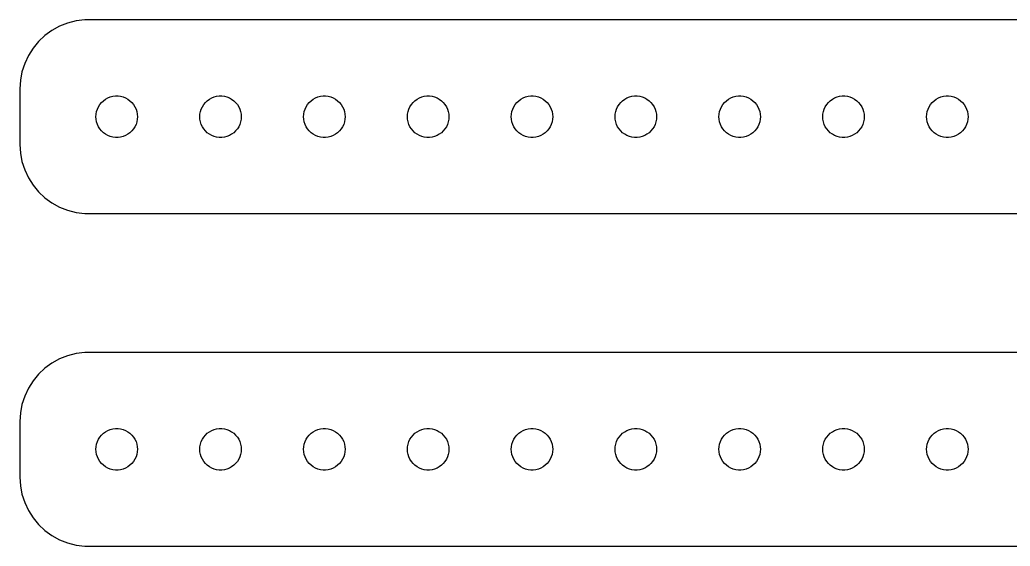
# Model space of a CAD drawing. Header units: metres. Extents: x -150 to 150, y 41 to 79.
# Drawn here: x -149.5 to -78, y 41 to 79 of the extents above; entities that cross this region are included whole.
import ezdxf

# ---------------------------------------------------------------- set-up
doc = ezdxf.new("R2010")
doc.units = ezdxf.units.M

msp = doc.modelspace()

# ---------------------------------------------------------------- linework, layer by layer
for p, q in [((-146.045, 78.7553), (-146.629, 78.5241)), ((-145.437, 78.9114), (-146.045, 78.7553)), ((-144.814, 78.9901), (-145.437, 78.9114)), ((144.814, 78.9901), (-144.814, 78.9901)), ((-147.179, 78.2216), (-147.687, 77.8526)), ((-146.629, 78.5241), (-147.179, 78.2216)), ((-148.145, 77.4227), (-148.545, 76.9389)), ((-147.687, 77.8526), (-148.145, 77.4227)), ((-148.545, 76.9389), (-148.882, 76.4088)), ((-149.149, 75.8406), (-149.343, 75.2434)), ((-148.882, 76.4088), (-149.149, 75.8406)), ((-149.343, 75.2434), (-149.461, 74.6267)), ((-149.461, 74.6267), (-149.5, 74)), ((-149.5, 74), (-149.5, 70)), ((-143.714, 72.8817), (-143.593, 73.0268)), ((-143.593, 73.0268), (-143.456, 73.1558)), ((-143.456, 73.1558), (-143.304, 73.2665)), ((-143.304, 73.2665), (-143.139, 73.3572)), ((-143.139, 73.3572), (-142.964, 73.4266)), ((-142.964, 73.4266), (-142.781, 73.4734)), ((-142.781, 73.4734), (-142.594, 73.497)), ((-142.594, 73.497), (-142.406, 73.497)), ((-142.406, 73.497), (-142.219, 73.4734)), ((-142.219, 73.4734), (-142.036, 73.4266)), ((-142.036, 73.4266), (-141.861, 73.3572)), ((-141.861, 73.3572), (-141.696, 73.2665)), ((-141.696, 73.2665), (-141.544, 73.1558)), ((-141.544, 73.1558), (-141.407, 73.0268)), ((-141.407, 73.0268), (-141.286, 72.8817)), ((-136.214, 72.8817), (-136.093, 73.0268)), ((-136.093, 73.0268), (-135.956, 73.1558)), ((-135.956, 73.1558), (-135.804, 73.2665)), ((-135.804, 73.2665), (-135.639, 73.3572)), ((-135.639, 73.3572), (-135.464, 73.4266)), ((-135.464, 73.4266), (-135.281, 73.4734)), ((-135.281, 73.4734), (-135.094, 73.497)), ((-135.094, 73.497), (-134.906, 73.497)), ((-134.906, 73.497), (-134.719, 73.4734)), ((-134.719, 73.4734), (-134.536, 73.4266)), ((-134.536, 73.4266), (-134.361, 73.3572)), ((-134.361, 73.3572), (-134.196, 73.2665)), ((-134.196, 73.2665), (-134.044, 73.1558)), ((-134.044, 73.1558), (-133.907, 73.0268)), ((-133.907, 73.0268), (-133.786, 72.8817)), ((-128.714, 72.8817), (-128.593, 73.0268)), ((-128.593, 73.0268), (-128.456, 73.1558)), ((-128.456, 73.1558), (-128.304, 73.2665)), ((-128.304, 73.2665), (-128.139, 73.3572)), ((-128.139, 73.3572), (-127.964, 73.4266)), ((-127.964, 73.4266), (-127.781, 73.4734)), ((-127.781, 73.4734), (-127.594, 73.497)), ((-127.594, 73.497), (-127.406, 73.497)), ((-127.406, 73.497), (-127.219, 73.4734)), ((-127.219, 73.4734), (-127.036, 73.4266)), ((-127.036, 73.4266), (-126.861, 73.3572)), ((-126.861, 73.3572), (-126.696, 73.2665)), ((-126.696, 73.2665), (-126.544, 73.1558)), ((-126.544, 73.1558), (-126.407, 73.0268)), ((-126.407, 73.0268), (-126.286, 72.8817)), ((-121.214, 72.8817), (-121.093, 73.0268)), ((-121.093, 73.0268), (-120.956, 73.1558)), ((-120.956, 73.1558), (-120.804, 73.2665)), ((-120.804, 73.2665), (-120.639, 73.3572)), ((-120.639, 73.3572), (-120.464, 73.4266)), ((-120.464, 73.4266), (-120.281, 73.4734)), ((-120.281, 73.4734), (-120.094, 73.497)), ((-120.094, 73.497), (-119.906, 73.497)), ((-119.906, 73.497), (-119.719, 73.4734)), ((-119.719, 73.4734), (-119.536, 73.4266)), ((-119.536, 73.4266), (-119.361, 73.3572)), ((-119.361, 73.3572), (-119.196, 73.2665)), ((-119.196, 73.2665), (-119.044, 73.1558)), ((-119.044, 73.1558), (-118.907, 73.0268)), ((-118.907, 73.0268), (-118.786, 72.8817)), ((-113.714, 72.8817), (-113.593, 73.0268)), ((-113.593, 73.0268), (-113.456, 73.1558)), ((-113.456, 73.1558), (-113.304, 73.2665)), ((-113.304, 73.2665), (-113.139, 73.3572)), ((-113.139, 73.3572), (-112.964, 73.4266)), ((-112.964, 73.4266), (-112.781, 73.4734)), ((-112.781, 73.4734), (-112.594, 73.497)), ((-112.594, 73.497), (-112.406, 73.497)), ((-112.406, 73.497), (-112.219, 73.4734)), ((-112.219, 73.4734), (-112.036, 73.4266)), ((-112.036, 73.4266), (-111.861, 73.3572)), ((-111.861, 73.3572), (-111.696, 73.2665)), ((-111.696, 73.2665), (-111.544, 73.1558)), ((-111.544, 73.1558), (-111.407, 73.0268)), ((-111.407, 73.0268), (-111.286, 72.8817)), ((-106.214, 72.8817), (-106.093, 73.0268)), ((-106.093, 73.0268), (-105.956, 73.1558)), ((-105.956, 73.1558), (-105.804, 73.2665)), ((-105.804, 73.2665), (-105.639, 73.3572)), ((-105.639, 73.3572), (-105.464, 73.4266)), ((-105.464, 73.4266), (-105.281, 73.4734)), ((-105.281, 73.4734), (-105.094, 73.497)), ((-105.094, 73.497), (-104.906, 73.497)), ((-104.906, 73.497), (-104.719, 73.4734)), ((-104.719, 73.4734), (-104.536, 73.4266)), ((-104.536, 73.4266), (-104.361, 73.3572)), ((-104.361, 73.3572), (-104.196, 73.2665)), ((-104.196, 73.2665), (-104.044, 73.1558)), ((-104.044, 73.1558), (-103.907, 73.0268)), ((-103.907, 73.0268), (-103.786, 72.8817)), ((-98.7135, 72.8817), (-98.5934, 73.0268)), ((-98.5934, 73.0268), (-98.4561, 73.1558)), ((-98.4561, 73.1558), (-98.3037, 73.2665)), ((-98.3037, 73.2665), (-98.1387, 73.3572)), ((-98.1387, 73.3572), (-97.9635, 73.4266)), ((-97.9635, 73.4266), (-97.7811, 73.4734)), ((-97.7811, 73.4734), (-97.5942, 73.497)), ((-97.5942, 73.497), (-97.4058, 73.497)), ((-97.4058, 73.497), (-97.2189, 73.4734)), ((-97.2189, 73.4734), (-97.0365, 73.4266)), ((-97.0365, 73.4266), (-96.8613, 73.3572)), ((-96.8613, 73.3572), (-96.6963, 73.2665)), ((-96.6963, 73.2665), (-96.5439, 73.1558)), ((-96.5439, 73.1558), (-96.4065, 73.0268)), ((-96.4065, 73.0268), (-96.2865, 72.8817)), ((-91.2135, 72.8817), (-91.0934, 73.0268)), ((-91.0934, 73.0268), (-90.9561, 73.1558)), ((-90.9561, 73.1558), (-90.8037, 73.2665)), ((-90.8037, 73.2665), (-90.6387, 73.3572)), ((-90.6387, 73.3572), (-90.4635, 73.4266)), ((-90.4635, 73.4266), (-90.2811, 73.4734)), ((-90.2811, 73.4734), (-90.0942, 73.497)), ((-90.0942, 73.497), (-89.9058, 73.497)), ((-89.9058, 73.497), (-89.7189, 73.4734)), ((-89.7189, 73.4734), (-89.5365, 73.4266)), ((-89.5365, 73.4266), (-89.3613, 73.3572)), ((-89.3613, 73.3572), (-89.1963, 73.2665)), ((-89.1963, 73.2665), (-89.0439, 73.1558)), ((-89.0439, 73.1558), (-88.9065, 73.0268)), ((-88.9065, 73.0268), (-88.7865, 72.8817)), ((-83.7135, 72.8817), (-83.5934, 73.0268)), ((-83.5934, 73.0268), (-83.4561, 73.1558)), ((-83.4561, 73.1558), (-83.3037, 73.2665)), ((-83.3037, 73.2665), (-83.1387, 73.3572)), ((-83.1387, 73.3572), (-82.9635, 73.4266)), ((-82.9635, 73.4266), (-82.7811, 73.4734)), ((-82.7811, 73.4734), (-82.5942, 73.497)), ((-82.5942, 73.497), (-82.4058, 73.497)), ((-82.4058, 73.497), (-82.2189, 73.4734)), ((-82.2189, 73.4734), (-82.0365, 73.4266)), ((-82.0365, 73.4266), (-81.8613, 73.3572)), ((-81.8613, 73.3572), (-81.6963, 73.2665)), ((-81.6963, 73.2665), (-81.5439, 73.1558)), ((-81.5439, 73.1558), (-81.4065, 73.0268)), ((-81.4065, 73.0268), (-81.2865, 72.8817)), ((-143.988, 72.188), (-143.953, 72.373)), ((-143.953, 72.373), (-143.895, 72.5522)), ((-143.895, 72.5522), (-143.814, 72.7226)), ((-143.814, 72.7226), (-143.714, 72.8817)), ((-141.286, 72.8817), (-141.186, 72.7226)), ((-141.186, 72.7226), (-141.105, 72.5522)), ((-141.105, 72.5522), (-141.047, 72.373)), ((-141.047, 72.373), (-141.012, 72.188)), ((-136.488, 72.188), (-136.453, 72.373)), ((-136.453, 72.373), (-136.395, 72.5522)), ((-136.395, 72.5522), (-136.314, 72.7226)), ((-136.314, 72.7226), (-136.214, 72.8817)), ((-133.786, 72.8817), (-133.686, 72.7226)), ((-133.686, 72.7226), (-133.605, 72.5522)), ((-133.605, 72.5522), (-133.547, 72.373)), ((-133.547, 72.373), (-133.512, 72.188)), ((-128.988, 72.188), (-128.953, 72.373)), ((-128.953, 72.373), (-128.895, 72.5522)), ((-128.895, 72.5522), (-128.814, 72.7226)), ((-128.814, 72.7226), (-128.714, 72.8817)), ((-126.286, 72.8817), (-126.186, 72.7226)), ((-126.186, 72.7226), (-126.105, 72.5522)), ((-126.105, 72.5522), (-126.047, 72.373)), ((-126.047, 72.373), (-126.012, 72.188)), ((-121.488, 72.188), (-121.453, 72.373)), ((-121.453, 72.373), (-121.395, 72.5522)), ((-121.395, 72.5522), (-121.314, 72.7226)), ((-121.314, 72.7226), (-121.214, 72.8817)), ((-118.786, 72.8817), (-118.686, 72.7226)), ((-118.686, 72.7226), (-118.605, 72.5522)), ((-118.605, 72.5522), (-118.547, 72.373)), ((-118.547, 72.373), (-118.512, 72.188)), ((-113.988, 72.188), (-113.953, 72.373)), ((-113.953, 72.373), (-113.895, 72.5522)), ((-113.895, 72.5522), (-113.814, 72.7226)), ((-113.814, 72.7226), (-113.714, 72.8817)), ((-111.286, 72.8817), (-111.186, 72.7226)), ((-111.186, 72.7226), (-111.105, 72.5522)), ((-111.105, 72.5522), (-111.047, 72.373)), ((-111.047, 72.373), (-111.012, 72.188)), ((-106.488, 72.188), (-106.453, 72.373)), ((-106.453, 72.373), (-106.395, 72.5522)), ((-106.395, 72.5522), (-106.314, 72.7226)), ((-106.314, 72.7226), (-106.214, 72.8817)), ((-103.786, 72.8817), (-103.686, 72.7226)), ((-103.686, 72.7226), (-103.605, 72.5522)), ((-103.605, 72.5522), (-103.547, 72.373)), ((-103.547, 72.373), (-103.512, 72.188)), ((-98.9882, 72.188), (-98.9529, 72.373)), ((-98.9529, 72.373), (-98.8947, 72.5522)), ((-98.8947, 72.5522), (-98.8145, 72.7226)), ((-98.8145, 72.7226), (-98.7135, 72.8817)), ((-96.2865, 72.8817), (-96.1855, 72.7226)), ((-96.1855, 72.7226), (-96.1053, 72.5522)), ((-96.1053, 72.5522), (-96.0471, 72.373)), ((-96.0471, 72.373), (-96.0118, 72.188)), ((-91.4882, 72.188), (-91.4529, 72.373)), ((-91.4529, 72.373), (-91.3947, 72.5522)), ((-91.3947, 72.5522), (-91.3145, 72.7226)), ((-91.3145, 72.7226), (-91.2135, 72.8817)), ((-88.7865, 72.8817), (-88.6855, 72.7226)), ((-88.6855, 72.7226), (-88.6053, 72.5522)), ((-88.6053, 72.5522), (-88.5471, 72.373)), ((-88.5471, 72.373), (-88.5118, 72.188)), ((-83.9882, 72.188), (-83.9529, 72.373)), ((-83.9529, 72.373), (-83.8947, 72.5522)), ((-83.8947, 72.5522), (-83.8145, 72.7226)), ((-83.8145, 72.7226), (-83.7135, 72.8817)), ((-81.2865, 72.8817), (-81.1855, 72.7226)), ((-81.1855, 72.7226), (-81.1053, 72.5522)), ((-81.1053, 72.5522), (-81.0471, 72.373)), ((-81.0471, 72.373), (-81.0118, 72.188)), ((-144, 72), (-143.988, 72.188)), ((-143.988, 71.812), (-144, 72)), ((-143.953, 71.627), (-143.988, 71.812)), ((-143.895, 71.4478), (-143.953, 71.627)), ((-141.047, 71.627), (-141.105, 71.4478)), ((-141.012, 71.812), (-141.047, 71.627)), ((-141.012, 72.188), (-141, 72)), ((-141, 72), (-141.012, 71.812)), ((-136.5, 72), (-136.488, 72.188)), ((-136.488, 71.812), (-136.5, 72)), ((-136.453, 71.627), (-136.488, 71.812)), ((-136.395, 71.4478), (-136.453, 71.627)), ((-133.547, 71.627), (-133.605, 71.4478)), ((-133.512, 71.812), (-133.547, 71.627)), ((-133.512, 72.188), (-133.5, 72)), ((-133.5, 72), (-133.512, 71.812)), ((-129, 72), (-128.988, 72.188)), ((-128.988, 71.812), (-129, 72)), ((-128.953, 71.627), (-128.988, 71.812)), ((-128.895, 71.4478), (-128.953, 71.627)), ((-126.047, 71.627), (-126.105, 71.4478)), ((-126.012, 71.812), (-126.047, 71.627)), ((-126.012, 72.188), (-126, 72)), ((-126, 72), (-126.012, 71.812)), ((-121.5, 72), (-121.488, 72.188)), ((-121.488, 71.812), (-121.5, 72)), ((-121.453, 71.627), (-121.488, 71.812)), ((-121.395, 71.4478), (-121.453, 71.627)), ((-118.547, 71.627), (-118.605, 71.4478)), ((-118.512, 71.812), (-118.547, 71.627)), ((-118.512, 72.188), (-118.5, 72)), ((-118.5, 72), (-118.512, 71.812)), ((-114, 72), (-113.988, 72.188)), ((-113.988, 71.812), (-114, 72)), ((-113.953, 71.627), (-113.988, 71.812)), ((-113.895, 71.4478), (-113.953, 71.627)), ((-111.047, 71.627), (-111.105, 71.4478)), ((-111.012, 71.812), (-111.047, 71.627)), ((-111.012, 72.188), (-111, 72)), ((-111, 72), (-111.012, 71.812)), ((-106.5, 72), (-106.488, 72.188)), ((-106.488, 71.812), (-106.5, 72)), ((-106.453, 71.627), (-106.488, 71.812)), ((-106.395, 71.4478), (-106.453, 71.627)), ((-103.547, 71.627), (-103.605, 71.4478)), ((-103.512, 71.812), (-103.547, 71.627)), ((-103.512, 72.188), (-103.5, 72)), ((-103.5, 72), (-103.512, 71.812)), ((-99, 72), (-98.9882, 72.188)), ((-98.9882, 71.812), (-99, 72)), ((-98.9529, 71.627), (-98.9882, 71.812)), ((-98.8947, 71.4478), (-98.9529, 71.627)), ((-96.0471, 71.627), (-96.1053, 71.4478)), ((-96.0118, 71.812), (-96.0471, 71.627)), ((-96.0118, 72.188), (-96, 72)), ((-96, 72), (-96.0118, 71.812)), ((-91.5, 72), (-91.4882, 72.188)), ((-91.4882, 71.812), (-91.5, 72)), ((-91.4529, 71.627), (-91.4882, 71.812)), ((-91.3947, 71.4478), (-91.4529, 71.627)), ((-88.5471, 71.627), (-88.6053, 71.4478)), ((-88.5118, 71.812), (-88.5471, 71.627)), ((-88.5118, 72.188), (-88.5, 72)), ((-88.5, 72), (-88.5118, 71.812)), ((-84, 72), (-83.9882, 72.188)), ((-83.9882, 71.812), (-84, 72)), ((-83.9529, 71.627), (-83.9882, 71.812)), ((-83.8947, 71.4478), (-83.9529, 71.627)), ((-81.0471, 71.627), (-81.1053, 71.4478)), ((-81.0118, 71.812), (-81.0471, 71.627)), ((-81.0118, 72.188), (-81, 72)), ((-81, 72), (-81.0118, 71.812)), ((-143.814, 71.2774), (-143.895, 71.4478)), ((-143.714, 71.1183), (-143.814, 71.2774)), ((-143.593, 70.9732), (-143.714, 71.1183)), ((-143.456, 70.8442), (-143.593, 70.9732)), ((-143.304, 70.7335), (-143.456, 70.8442)), ((-141.544, 70.8442), (-141.696, 70.7335)), ((-141.407, 70.9732), (-141.544, 70.8442)), ((-141.286, 71.1183), (-141.407, 70.9732)), ((-141.186, 71.2774), (-141.286, 71.1183)), ((-141.105, 71.4478), (-141.186, 71.2774)), ((-136.314, 71.2774), (-136.395, 71.4478)), ((-136.214, 71.1183), (-136.314, 71.2774)), ((-136.093, 70.9732), (-136.214, 71.1183)), ((-135.956, 70.8442), (-136.093, 70.9732)), ((-135.804, 70.7335), (-135.956, 70.8442)), ((-134.044, 70.8442), (-134.196, 70.7335)), ((-133.907, 70.9732), (-134.044, 70.8442)), ((-133.786, 71.1183), (-133.907, 70.9732)), ((-133.686, 71.2774), (-133.786, 71.1183)), ((-133.605, 71.4478), (-133.686, 71.2774)), ((-128.814, 71.2774), (-128.895, 71.4478)), ((-128.714, 71.1183), (-128.814, 71.2774)), ((-128.593, 70.9732), (-128.714, 71.1183)), ((-128.456, 70.8442), (-128.593, 70.9732)), ((-128.304, 70.7335), (-128.456, 70.8442)), ((-126.544, 70.8442), (-126.696, 70.7335)), ((-126.407, 70.9732), (-126.544, 70.8442)), ((-126.286, 71.1183), (-126.407, 70.9732)), ((-126.186, 71.2774), (-126.286, 71.1183)), ((-126.105, 71.4478), (-126.186, 71.2774)), ((-121.314, 71.2774), (-121.395, 71.4478)), ((-121.214, 71.1183), (-121.314, 71.2774)), ((-121.093, 70.9732), (-121.214, 71.1183)), ((-120.956, 70.8442), (-121.093, 70.9732)), ((-120.804, 70.7335), (-120.956, 70.8442)), ((-119.044, 70.8442), (-119.196, 70.7335)), ((-118.907, 70.9732), (-119.044, 70.8442)), ((-118.786, 71.1183), (-118.907, 70.9732)), ((-118.686, 71.2774), (-118.786, 71.1183)), ((-118.605, 71.4478), (-118.686, 71.2774)), ((-113.814, 71.2774), (-113.895, 71.4478)), ((-113.714, 71.1183), (-113.814, 71.2774)), ((-113.593, 70.9732), (-113.714, 71.1183)), ((-113.456, 70.8442), (-113.593, 70.9732)), ((-113.304, 70.7335), (-113.456, 70.8442)), ((-111.544, 70.8442), (-111.696, 70.7335)), ((-111.407, 70.9732), (-111.544, 70.8442)), ((-111.286, 71.1183), (-111.407, 70.9732)), ((-111.186, 71.2774), (-111.286, 71.1183)), ((-111.105, 71.4478), (-111.186, 71.2774)), ((-106.314, 71.2774), (-106.395, 71.4478)), ((-106.214, 71.1183), (-106.314, 71.2774)), ((-106.093, 70.9732), (-106.214, 71.1183)), ((-105.956, 70.8442), (-106.093, 70.9732)), ((-105.804, 70.7335), (-105.956, 70.8442)), ((-104.044, 70.8442), (-104.196, 70.7335)), ((-103.907, 70.9732), (-104.044, 70.8442)), ((-103.786, 71.1183), (-103.907, 70.9732)), ((-103.686, 71.2774), (-103.786, 71.1183)), ((-103.605, 71.4478), (-103.686, 71.2774)), ((-98.8145, 71.2774), (-98.8947, 71.4478)), ((-98.7135, 71.1183), (-98.8145, 71.2774)), ((-98.5934, 70.9732), (-98.7135, 71.1183)), ((-98.4561, 70.8442), (-98.5934, 70.9732)), ((-98.3037, 70.7335), (-98.4561, 70.8442)), ((-96.5439, 70.8442), (-96.6963, 70.7335)), ((-96.4065, 70.9732), (-96.5439, 70.8442)), ((-96.2865, 71.1183), (-96.4065, 70.9732)), ((-96.1855, 71.2774), (-96.2865, 71.1183)), ((-96.1053, 71.4478), (-96.1855, 71.2774)), ((-91.3145, 71.2774), (-91.3947, 71.4478)), ((-91.2135, 71.1183), (-91.3145, 71.2774)), ((-91.0934, 70.9732), (-91.2135, 71.1183)), ((-90.9561, 70.8442), (-91.0934, 70.9732)), ((-90.8037, 70.7335), (-90.9561, 70.8442)), ((-89.0439, 70.8442), (-89.1963, 70.7335)), ((-88.9065, 70.9732), (-89.0439, 70.8442)), ((-88.7865, 71.1183), (-88.9065, 70.9732)), ((-88.6855, 71.2774), (-88.7865, 71.1183)), ((-88.6053, 71.4478), (-88.6855, 71.2774)), ((-83.8145, 71.2774), (-83.8947, 71.4478)), ((-83.7135, 71.1183), (-83.8145, 71.2774)), ((-83.5934, 70.9732), (-83.7135, 71.1183)), ((-83.4561, 70.8442), (-83.5934, 70.9732)), ((-83.3037, 70.7335), (-83.4561, 70.8442)), ((-81.5439, 70.8442), (-81.6963, 70.7335)), ((-81.4065, 70.9732), (-81.5439, 70.8442)), ((-81.2865, 71.1183), (-81.4065, 70.9732)), ((-81.1855, 71.2774), (-81.2865, 71.1183)), ((-81.1053, 71.4478), (-81.1855, 71.2774)), ((-143.139, 70.6428), (-143.304, 70.7335)), ((-142.964, 70.5734), (-143.139, 70.6428)), ((-142.781, 70.5266), (-142.964, 70.5734)), ((-142.594, 70.503), (-142.781, 70.5266)), ((-142.406, 70.503), (-142.594, 70.503)), ((-142.219, 70.5266), (-142.406, 70.503)), ((-142.036, 70.5734), (-142.219, 70.5266)), ((-141.861, 70.6428), (-142.036, 70.5734)), ((-141.696, 70.7335), (-141.861, 70.6428)), ((-135.639, 70.6428), (-135.804, 70.7335)), ((-135.464, 70.5734), (-135.639, 70.6428)), ((-135.281, 70.5266), (-135.464, 70.5734)), ((-135.094, 70.503), (-135.281, 70.5266)), ((-134.906, 70.503), (-135.094, 70.503)), ((-134.719, 70.5266), (-134.906, 70.503)), ((-134.536, 70.5734), (-134.719, 70.5266)), ((-134.361, 70.6428), (-134.536, 70.5734)), ((-134.196, 70.7335), (-134.361, 70.6428)), ((-128.139, 70.6428), (-128.304, 70.7335)), ((-127.964, 70.5734), (-128.139, 70.6428)), ((-127.781, 70.5266), (-127.964, 70.5734)), ((-127.594, 70.503), (-127.781, 70.5266)), ((-127.406, 70.503), (-127.594, 70.503)), ((-127.219, 70.5266), (-127.406, 70.503)), ((-127.036, 70.5734), (-127.219, 70.5266)), ((-126.861, 70.6428), (-127.036, 70.5734)), ((-126.696, 70.7335), (-126.861, 70.6428)), ((-120.639, 70.6428), (-120.804, 70.7335)), ((-120.464, 70.5734), (-120.639, 70.6428)), ((-120.281, 70.5266), (-120.464, 70.5734)), ((-120.094, 70.503), (-120.281, 70.5266)), ((-119.906, 70.503), (-120.094, 70.503)), ((-119.719, 70.5266), (-119.906, 70.503)), ((-119.536, 70.5734), (-119.719, 70.5266)), ((-119.361, 70.6428), (-119.536, 70.5734)), ((-119.196, 70.7335), (-119.361, 70.6428)), ((-113.139, 70.6428), (-113.304, 70.7335)), ((-112.964, 70.5734), (-113.139, 70.6428)), ((-112.781, 70.5266), (-112.964, 70.5734)), ((-112.594, 70.503), (-112.781, 70.5266)), ((-112.406, 70.503), (-112.594, 70.503)), ((-112.219, 70.5266), (-112.406, 70.503)), ((-112.036, 70.5734), (-112.219, 70.5266)), ((-111.861, 70.6428), (-112.036, 70.5734)), ((-111.696, 70.7335), (-111.861, 70.6428)), ((-105.639, 70.6428), (-105.804, 70.7335)), ((-105.464, 70.5734), (-105.639, 70.6428)), ((-105.281, 70.5266), (-105.464, 70.5734)), ((-105.094, 70.503), (-105.281, 70.5266)), ((-104.906, 70.503), (-105.094, 70.503)), ((-104.719, 70.5266), (-104.906, 70.503)), ((-104.536, 70.5734), (-104.719, 70.5266)), ((-104.361, 70.6428), (-104.536, 70.5734)), ((-104.196, 70.7335), (-104.361, 70.6428)), ((-98.1387, 70.6428), (-98.3037, 70.7335)), ((-97.9635, 70.5734), (-98.1387, 70.6428)), ((-97.7811, 70.5266), (-97.9635, 70.5734)), ((-97.5942, 70.503), (-97.7811, 70.5266)), ((-97.4058, 70.503), (-97.5942, 70.503)), ((-97.2189, 70.5266), (-97.4058, 70.503)), ((-97.0365, 70.5734), (-97.2189, 70.5266)), ((-96.8613, 70.6428), (-97.0365, 70.5734)), ((-96.6963, 70.7335), (-96.8613, 70.6428)), ((-90.6387, 70.6428), (-90.8037, 70.7335)), ((-90.4635, 70.5734), (-90.6387, 70.6428)), ((-90.2811, 70.5266), (-90.4635, 70.5734)), ((-90.0942, 70.503), (-90.2811, 70.5266)), ((-89.9058, 70.503), (-90.0942, 70.503)), ((-89.7189, 70.5266), (-89.9058, 70.503)), ((-89.5365, 70.5734), (-89.7189, 70.5266)), ((-89.3613, 70.6428), (-89.5365, 70.5734)), ((-89.1963, 70.7335), (-89.3613, 70.6428)), ((-83.1387, 70.6428), (-83.3037, 70.7335)), ((-82.9635, 70.5734), (-83.1387, 70.6428)), ((-82.7811, 70.5266), (-82.9635, 70.5734)), ((-82.5942, 70.503), (-82.7811, 70.5266)), ((-82.4058, 70.503), (-82.5942, 70.503)), ((-82.2189, 70.5266), (-82.4058, 70.503)), ((-82.0365, 70.5734), (-82.2189, 70.5266)), ((-81.8613, 70.6428), (-82.0365, 70.5734)), ((-81.6963, 70.7335), (-81.8613, 70.6428)), ((-149.5, 70), (-149.461, 69.3733)), ((-149.461, 69.3733), (-149.343, 68.7566)), ((-149.343, 68.7566), (-149.149, 68.1594)), ((-149.149, 68.1594), (-148.882, 67.5912)), ((-148.882, 67.5912), (-148.545, 67.0611)), ((-148.545, 67.0611), (-148.145, 66.5773)), ((-148.145, 66.5773), (-147.687, 66.1474)), ((-147.687, 66.1474), (-147.179, 65.7784)), ((-147.179, 65.7784), (-146.629, 65.4759)), ((-146.629, 65.4759), (-146.045, 65.2447)), ((-146.045, 65.2447), (-145.437, 65.0886)), ((-145.437, 65.0886), (-144.814, 65.0099)), ((-144.814, 65.0099), (144.814, 65.0099)), ((-146.629, 54.5241), (-147.179, 54.2216)), ((-146.045, 54.7553), (-146.629, 54.5241)), ((-145.437, 54.9114), (-146.045, 54.7553)), ((-144.814, 54.9901), (-145.437, 54.9114)), ((144.814, 54.9901), (-144.814, 54.9901)), ((-147.687, 53.8526), (-148.145, 53.4227)), ((-147.179, 54.2216), (-147.687, 53.8526)), ((-148.145, 53.4227), (-148.545, 52.9389)), ((-148.882, 52.4088), (-149.149, 51.8406)), ((-148.545, 52.9389), (-148.882, 52.4088)), ((-149.149, 51.8406), (-149.343, 51.2434)), ((-149.343, 51.2434), (-149.461, 50.6267)), ((-149.461, 50.6267), (-149.5, 50)), ((-149.5, 50), (-149.5, 46)), ((-143.139, 49.3572), (-142.964, 49.4266)), ((-142.964, 49.4266), (-142.781, 49.4734)), ((-142.781, 49.4734), (-142.594, 49.497)), ((-142.594, 49.497), (-142.406, 49.497)), ((-142.406, 49.497), (-142.219, 49.4734)), ((-142.219, 49.4734), (-142.036, 49.4266)), ((-142.036, 49.4266), (-141.861, 49.3572)), ((-135.639, 49.3572), (-135.464, 49.4266)), ((-135.464, 49.4266), (-135.281, 49.4734)), ((-135.281, 49.4734), (-135.094, 49.497)), ((-135.094, 49.497), (-134.906, 49.497)), ((-134.906, 49.497), (-134.719, 49.4734)), ((-134.719, 49.4734), (-134.536, 49.4266)), ((-134.536, 49.4266), (-134.361, 49.3572)), ((-128.139, 49.3572), (-127.964, 49.4266)), ((-127.964, 49.4266), (-127.781, 49.4734)), ((-127.781, 49.4734), (-127.594, 49.497)), ((-127.594, 49.497), (-127.406, 49.497)), ((-127.406, 49.497), (-127.219, 49.4734)), ((-127.219, 49.4734), (-127.036, 49.4266)), ((-127.036, 49.4266), (-126.861, 49.3572)), ((-120.639, 49.3572), (-120.464, 49.4266)), ((-120.464, 49.4266), (-120.281, 49.4734)), ((-120.281, 49.4734), (-120.094, 49.497)), ((-120.094, 49.497), (-119.906, 49.497)), ((-119.906, 49.497), (-119.719, 49.4734)), ((-119.719, 49.4734), (-119.536, 49.4266)), ((-119.536, 49.4266), (-119.361, 49.3572)), ((-113.139, 49.3572), (-112.964, 49.4266)), ((-112.964, 49.4266), (-112.781, 49.4734)), ((-112.781, 49.4734), (-112.594, 49.497)), ((-112.594, 49.497), (-112.406, 49.497)), ((-112.406, 49.497), (-112.219, 49.4734)), ((-112.219, 49.4734), (-112.036, 49.4266)), ((-112.036, 49.4266), (-111.861, 49.3572)), ((-105.639, 49.3572), (-105.464, 49.4266)), ((-105.464, 49.4266), (-105.281, 49.4734)), ((-105.281, 49.4734), (-105.094, 49.497)), ((-105.094, 49.497), (-104.906, 49.497)), ((-104.906, 49.497), (-104.719, 49.4734)), ((-104.719, 49.4734), (-104.536, 49.4266)), ((-104.536, 49.4266), (-104.361, 49.3572)), ((-98.1387, 49.3572), (-97.9635, 49.4266)), ((-97.9635, 49.4266), (-97.7811, 49.4734)), ((-97.7811, 49.4734), (-97.5942, 49.497)), ((-97.5942, 49.497), (-97.4058, 49.497)), ((-97.4058, 49.497), (-97.2189, 49.4734)), ((-97.2189, 49.4734), (-97.0365, 49.4266)), ((-97.0365, 49.4266), (-96.8613, 49.3572)), ((-90.6387, 49.3572), (-90.4635, 49.4266)), ((-90.4635, 49.4266), (-90.2811, 49.4734)), ((-90.2811, 49.4734), (-90.0942, 49.497)), ((-90.0942, 49.497), (-89.9058, 49.497)), ((-89.9058, 49.497), (-89.7189, 49.4734)), ((-89.7189, 49.4734), (-89.5365, 49.4266)), ((-89.5365, 49.4266), (-89.3613, 49.3572)), ((-83.1387, 49.3572), (-82.9635, 49.4266)), ((-82.9635, 49.4266), (-82.7811, 49.4734)), ((-82.7811, 49.4734), (-82.5942, 49.497)), ((-82.5942, 49.497), (-82.4058, 49.497)), ((-82.4058, 49.497), (-82.2189, 49.4734)), ((-82.2189, 49.4734), (-82.0365, 49.4266)), ((-82.0365, 49.4266), (-81.8613, 49.3572)), ((-143.895, 48.5522), (-143.814, 48.7226)), ((-143.814, 48.7226), (-143.714, 48.8817)), ((-143.714, 48.8817), (-143.593, 49.0268)), ((-143.593, 49.0268), (-143.456, 49.1558)), ((-143.456, 49.1558), (-143.304, 49.2665)), ((-143.304, 49.2665), (-143.139, 49.3572)), ((-141.861, 49.3572), (-141.696, 49.2665)), ((-141.696, 49.2665), (-141.544, 49.1558)), ((-141.544, 49.1558), (-141.407, 49.0268)), ((-141.407, 49.0268), (-141.286, 48.8817)), ((-141.286, 48.8817), (-141.186, 48.7226)), ((-141.186, 48.7226), (-141.105, 48.5522)), ((-136.395, 48.5522), (-136.314, 48.7226)), ((-136.314, 48.7226), (-136.214, 48.8817)), ((-136.214, 48.8817), (-136.093, 49.0268)), ((-136.093, 49.0268), (-135.956, 49.1558)), ((-135.956, 49.1558), (-135.804, 49.2665)), ((-135.804, 49.2665), (-135.639, 49.3572)), ((-134.361, 49.3572), (-134.196, 49.2665)), ((-134.196, 49.2665), (-134.044, 49.1558)), ((-134.044, 49.1558), (-133.907, 49.0268)), ((-133.907, 49.0268), (-133.786, 48.8817)), ((-133.786, 48.8817), (-133.686, 48.7226)), ((-133.686, 48.7226), (-133.605, 48.5522)), ((-128.895, 48.5522), (-128.814, 48.7226)), ((-128.814, 48.7226), (-128.714, 48.8817)), ((-128.714, 48.8817), (-128.593, 49.0268)), ((-128.593, 49.0268), (-128.456, 49.1558)), ((-128.456, 49.1558), (-128.304, 49.2665)), ((-128.304, 49.2665), (-128.139, 49.3572)), ((-126.861, 49.3572), (-126.696, 49.2665)), ((-126.696, 49.2665), (-126.544, 49.1558)), ((-126.544, 49.1558), (-126.407, 49.0268)), ((-126.407, 49.0268), (-126.286, 48.8817)), ((-126.286, 48.8817), (-126.186, 48.7226)), ((-126.186, 48.7226), (-126.105, 48.5522)), ((-121.395, 48.5522), (-121.314, 48.7226)), ((-121.314, 48.7226), (-121.214, 48.8817)), ((-121.214, 48.8817), (-121.093, 49.0268)), ((-121.093, 49.0268), (-120.956, 49.1558)), ((-120.956, 49.1558), (-120.804, 49.2665)), ((-120.804, 49.2665), (-120.639, 49.3572)), ((-119.361, 49.3572), (-119.196, 49.2665)), ((-119.196, 49.2665), (-119.044, 49.1558)), ((-119.044, 49.1558), (-118.907, 49.0268)), ((-118.907, 49.0268), (-118.786, 48.8817)), ((-118.786, 48.8817), (-118.686, 48.7226)), ((-118.686, 48.7226), (-118.605, 48.5522)), ((-113.895, 48.5522), (-113.814, 48.7226)), ((-113.814, 48.7226), (-113.714, 48.8817)), ((-113.714, 48.8817), (-113.593, 49.0268)), ((-113.593, 49.0268), (-113.456, 49.1558)), ((-113.456, 49.1558), (-113.304, 49.2665)), ((-113.304, 49.2665), (-113.139, 49.3572)), ((-111.861, 49.3572), (-111.696, 49.2665)), ((-111.696, 49.2665), (-111.544, 49.1558)), ((-111.544, 49.1558), (-111.407, 49.0268)), ((-111.407, 49.0268), (-111.286, 48.8817)), ((-111.286, 48.8817), (-111.186, 48.7226)), ((-111.186, 48.7226), (-111.105, 48.5522)), ((-106.395, 48.5522), (-106.314, 48.7226)), ((-106.314, 48.7226), (-106.214, 48.8817)), ((-106.214, 48.8817), (-106.093, 49.0268)), ((-106.093, 49.0268), (-105.956, 49.1558)), ((-105.956, 49.1558), (-105.804, 49.2665)), ((-105.804, 49.2665), (-105.639, 49.3572)), ((-104.361, 49.3572), (-104.196, 49.2665)), ((-104.196, 49.2665), (-104.044, 49.1558)), ((-104.044, 49.1558), (-103.907, 49.0268)), ((-103.907, 49.0268), (-103.786, 48.8817)), ((-103.786, 48.8817), (-103.686, 48.7226)), ((-103.686, 48.7226), (-103.605, 48.5522)), ((-98.8947, 48.5522), (-98.8145, 48.7226)), ((-98.8145, 48.7226), (-98.7135, 48.8817)), ((-98.7135, 48.8817), (-98.5934, 49.0268)), ((-98.5934, 49.0268), (-98.4561, 49.1558)), ((-98.4561, 49.1558), (-98.3037, 49.2665)), ((-98.3037, 49.2665), (-98.1387, 49.3572)), ((-96.8613, 49.3572), (-96.6963, 49.2665)), ((-96.6963, 49.2665), (-96.5439, 49.1558)), ((-96.5439, 49.1558), (-96.4065, 49.0268)), ((-96.4065, 49.0268), (-96.2865, 48.8817)), ((-96.2865, 48.8817), (-96.1855, 48.7226)), ((-96.1855, 48.7226), (-96.1053, 48.5522)), ((-91.3947, 48.5522), (-91.3145, 48.7226)), ((-91.3145, 48.7226), (-91.2135, 48.8817)), ((-91.2135, 48.8817), (-91.0934, 49.0268)), ((-91.0934, 49.0268), (-90.9561, 49.1558)), ((-90.9561, 49.1558), (-90.8037, 49.2665)), ((-90.8037, 49.2665), (-90.6387, 49.3572)), ((-89.3613, 49.3572), (-89.1963, 49.2665)), ((-89.1963, 49.2665), (-89.0439, 49.1558)), ((-89.0439, 49.1558), (-88.9065, 49.0268)), ((-88.9065, 49.0268), (-88.7865, 48.8817)), ((-88.7865, 48.8817), (-88.6855, 48.7226)), ((-88.6855, 48.7226), (-88.6053, 48.5522)), ((-83.8947, 48.5522), (-83.8145, 48.7226)), ((-83.8145, 48.7226), (-83.7135, 48.8817)), ((-83.7135, 48.8817), (-83.5934, 49.0268)), ((-83.5934, 49.0268), (-83.4561, 49.1558)), ((-83.4561, 49.1558), (-83.3037, 49.2665)), ((-83.3037, 49.2665), (-83.1387, 49.3572)), ((-81.8613, 49.3572), (-81.6963, 49.2665)), ((-81.6963, 49.2665), (-81.5439, 49.1558)), ((-81.5439, 49.1558), (-81.4065, 49.0268)), ((-81.4065, 49.0268), (-81.2865, 48.8817)), ((-81.2865, 48.8817), (-81.1855, 48.7226)), ((-81.1855, 48.7226), (-81.1053, 48.5522)), ((-144, 48), (-143.988, 48.188)), ((-143.988, 47.812), (-144, 48)), ((-143.988, 48.188), (-143.953, 48.373)), ((-143.953, 48.373), (-143.895, 48.5522)), ((-141.105, 48.5522), (-141.047, 48.373)), ((-141.047, 48.373), (-141.012, 48.188)), ((-141.012, 48.188), (-141, 48)), ((-141, 48), (-141.012, 47.812)), ((-136.5, 48), (-136.488, 48.188)), ((-136.488, 47.812), (-136.5, 48)), ((-136.488, 48.188), (-136.453, 48.373)), ((-136.453, 48.373), (-136.395, 48.5522)), ((-133.605, 48.5522), (-133.547, 48.373)), ((-133.547, 48.373), (-133.512, 48.188)), ((-133.512, 48.188), (-133.5, 48)), ((-133.5, 48), (-133.512, 47.812)), ((-129, 48), (-128.988, 48.188)), ((-128.988, 47.812), (-129, 48)), ((-128.988, 48.188), (-128.953, 48.373)), ((-128.953, 48.373), (-128.895, 48.5522)), ((-126.105, 48.5522), (-126.047, 48.373)), ((-126.047, 48.373), (-126.012, 48.188)), ((-126.012, 48.188), (-126, 48)), ((-126, 48), (-126.012, 47.812)), ((-121.5, 48), (-121.488, 48.188)), ((-121.488, 47.812), (-121.5, 48)), ((-121.488, 48.188), (-121.453, 48.373)), ((-121.453, 48.373), (-121.395, 48.5522)), ((-118.605, 48.5522), (-118.547, 48.373)), ((-118.547, 48.373), (-118.512, 48.188)), ((-118.512, 48.188), (-118.5, 48)), ((-118.5, 48), (-118.512, 47.812)), ((-114, 48), (-113.988, 48.188)), ((-113.988, 47.812), (-114, 48)), ((-113.988, 48.188), (-113.953, 48.373)), ((-113.953, 48.373), (-113.895, 48.5522)), ((-111.105, 48.5522), (-111.047, 48.373)), ((-111.047, 48.373), (-111.012, 48.188)), ((-111.012, 48.188), (-111, 48)), ((-111, 48), (-111.012, 47.812)), ((-106.5, 48), (-106.488, 48.188)), ((-106.488, 47.812), (-106.5, 48)), ((-106.488, 48.188), (-106.453, 48.373)), ((-106.453, 48.373), (-106.395, 48.5522)), ((-103.605, 48.5522), (-103.547, 48.373)), ((-103.547, 48.373), (-103.512, 48.188)), ((-103.512, 48.188), (-103.5, 48)), ((-103.5, 48), (-103.512, 47.812)), ((-99, 48), (-98.9882, 48.188)), ((-98.9882, 47.812), (-99, 48)), ((-98.9882, 48.188), (-98.9529, 48.373)), ((-98.9529, 48.373), (-98.8947, 48.5522)), ((-96.1053, 48.5522), (-96.0471, 48.373)), ((-96.0471, 48.373), (-96.0118, 48.188)), ((-96.0118, 48.188), (-96, 48)), ((-96, 48), (-96.0118, 47.812)), ((-91.5, 48), (-91.4882, 48.188)), ((-91.4882, 47.812), (-91.5, 48)), ((-91.4882, 48.188), (-91.4529, 48.373)), ((-91.4529, 48.373), (-91.3947, 48.5522)), ((-88.6053, 48.5522), (-88.5471, 48.373)), ((-88.5471, 48.373), (-88.5118, 48.188)), ((-88.5118, 48.188), (-88.5, 48)), ((-88.5, 48), (-88.5118, 47.812)), ((-84, 48), (-83.9882, 48.188)), ((-83.9882, 47.812), (-84, 48)), ((-83.9882, 48.188), (-83.9529, 48.373)), ((-83.9529, 48.373), (-83.8947, 48.5522)), ((-81.1053, 48.5522), (-81.0471, 48.373)), ((-81.0471, 48.373), (-81.0118, 48.188)), ((-81.0118, 48.188), (-81, 48)), ((-81, 48), (-81.0118, 47.812)), ((-143.953, 47.627), (-143.988, 47.812)), ((-143.895, 47.4478), (-143.953, 47.627)), ((-143.814, 47.2774), (-143.895, 47.4478)), ((-143.714, 47.1183), (-143.814, 47.2774)), ((-141.186, 47.2774), (-141.286, 47.1183)), ((-141.105, 47.4478), (-141.186, 47.2774)), ((-141.047, 47.627), (-141.105, 47.4478)), ((-141.012, 47.812), (-141.047, 47.627)), ((-136.453, 47.627), (-136.488, 47.812)), ((-136.395, 47.4478), (-136.453, 47.627)), ((-136.314, 47.2774), (-136.395, 47.4478)), ((-136.214, 47.1183), (-136.314, 47.2774)), ((-133.686, 47.2774), (-133.786, 47.1183)), ((-133.605, 47.4478), (-133.686, 47.2774)), ((-133.547, 47.627), (-133.605, 47.4478)), ((-133.512, 47.812), (-133.547, 47.627)), ((-128.953, 47.627), (-128.988, 47.812)), ((-128.895, 47.4478), (-128.953, 47.627)), ((-128.814, 47.2774), (-128.895, 47.4478)), ((-128.714, 47.1183), (-128.814, 47.2774)), ((-126.186, 47.2774), (-126.286, 47.1183)), ((-126.105, 47.4478), (-126.186, 47.2774)), ((-126.047, 47.627), (-126.105, 47.4478)), ((-126.012, 47.812), (-126.047, 47.627)), ((-121.453, 47.627), (-121.488, 47.812)), ((-121.395, 47.4478), (-121.453, 47.627)), ((-121.314, 47.2774), (-121.395, 47.4478)), ((-121.214, 47.1183), (-121.314, 47.2774)), ((-118.686, 47.2774), (-118.786, 47.1183)), ((-118.605, 47.4478), (-118.686, 47.2774)), ((-118.547, 47.627), (-118.605, 47.4478)), ((-118.512, 47.812), (-118.547, 47.627)), ((-113.953, 47.627), (-113.988, 47.812)), ((-113.895, 47.4478), (-113.953, 47.627)), ((-113.814, 47.2774), (-113.895, 47.4478)), ((-113.714, 47.1183), (-113.814, 47.2774)), ((-111.186, 47.2774), (-111.286, 47.1183)), ((-111.105, 47.4478), (-111.186, 47.2774)), ((-111.047, 47.627), (-111.105, 47.4478)), ((-111.012, 47.812), (-111.047, 47.627)), ((-106.453, 47.627), (-106.488, 47.812)), ((-106.395, 47.4478), (-106.453, 47.627)), ((-106.314, 47.2774), (-106.395, 47.4478)), ((-106.214, 47.1183), (-106.314, 47.2774)), ((-103.686, 47.2774), (-103.786, 47.1183)), ((-103.605, 47.4478), (-103.686, 47.2774)), ((-103.547, 47.627), (-103.605, 47.4478)), ((-103.512, 47.812), (-103.547, 47.627)), ((-98.9529, 47.627), (-98.9882, 47.812)), ((-98.8947, 47.4478), (-98.9529, 47.627)), ((-98.8145, 47.2774), (-98.8947, 47.4478)), ((-98.7135, 47.1183), (-98.8145, 47.2774)), ((-96.1855, 47.2774), (-96.2865, 47.1183)), ((-96.1053, 47.4478), (-96.1855, 47.2774)), ((-96.0471, 47.627), (-96.1053, 47.4478)), ((-96.0118, 47.812), (-96.0471, 47.627)), ((-91.4529, 47.627), (-91.4882, 47.812)), ((-91.3947, 47.4478), (-91.4529, 47.627)), ((-91.3145, 47.2774), (-91.3947, 47.4478)), ((-91.2135, 47.1183), (-91.3145, 47.2774)), ((-88.6855, 47.2774), (-88.7865, 47.1183)), ((-88.6053, 47.4478), (-88.6855, 47.2774)), ((-88.5471, 47.627), (-88.6053, 47.4478)), ((-88.5118, 47.812), (-88.5471, 47.627)), ((-83.9529, 47.627), (-83.9882, 47.812)), ((-83.8947, 47.4478), (-83.9529, 47.627)), ((-83.8145, 47.2774), (-83.8947, 47.4478)), ((-83.7135, 47.1183), (-83.8145, 47.2774)), ((-81.1855, 47.2774), (-81.2865, 47.1183)), ((-81.1053, 47.4478), (-81.1855, 47.2774)), ((-81.0471, 47.627), (-81.1053, 47.4478)), ((-81.0118, 47.812), (-81.0471, 47.627)), ((-143.593, 46.9732), (-143.714, 47.1183)), ((-143.456, 46.8442), (-143.593, 46.9732)), ((-143.304, 46.7335), (-143.456, 46.8442)), ((-143.139, 46.6428), (-143.304, 46.7335)), ((-142.964, 46.5734), (-143.139, 46.6428)), ((-142.781, 46.5266), (-142.964, 46.5734)), ((-142.594, 46.503), (-142.781, 46.5266)), ((-142.406, 46.503), (-142.594, 46.503)), ((-142.219, 46.5266), (-142.406, 46.503)), ((-142.036, 46.5734), (-142.219, 46.5266)), ((-141.861, 46.6428), (-142.036, 46.5734)), ((-141.696, 46.7335), (-141.861, 46.6428)), ((-141.544, 46.8442), (-141.696, 46.7335)), ((-141.407, 46.9732), (-141.544, 46.8442)), ((-141.286, 47.1183), (-141.407, 46.9732)), ((-136.093, 46.9732), (-136.214, 47.1183)), ((-135.956, 46.8442), (-136.093, 46.9732)), ((-135.804, 46.7335), (-135.956, 46.8442)), ((-135.639, 46.6428), (-135.804, 46.7335)), ((-135.464, 46.5734), (-135.639, 46.6428)), ((-135.281, 46.5266), (-135.464, 46.5734)), ((-135.094, 46.503), (-135.281, 46.5266)), ((-134.906, 46.503), (-135.094, 46.503)), ((-134.719, 46.5266), (-134.906, 46.503)), ((-134.536, 46.5734), (-134.719, 46.5266)), ((-134.361, 46.6428), (-134.536, 46.5734)), ((-134.196, 46.7335), (-134.361, 46.6428)), ((-134.044, 46.8442), (-134.196, 46.7335)), ((-133.907, 46.9732), (-134.044, 46.8442)), ((-133.786, 47.1183), (-133.907, 46.9732)), ((-128.593, 46.9732), (-128.714, 47.1183)), ((-128.456, 46.8442), (-128.593, 46.9732)), ((-128.304, 46.7335), (-128.456, 46.8442)), ((-128.139, 46.6428), (-128.304, 46.7335)), ((-127.964, 46.5734), (-128.139, 46.6428)), ((-127.781, 46.5266), (-127.964, 46.5734)), ((-127.594, 46.503), (-127.781, 46.5266)), ((-127.406, 46.503), (-127.594, 46.503)), ((-127.219, 46.5266), (-127.406, 46.503)), ((-127.036, 46.5734), (-127.219, 46.5266)), ((-126.861, 46.6428), (-127.036, 46.5734)), ((-126.696, 46.7335), (-126.861, 46.6428)), ((-126.544, 46.8442), (-126.696, 46.7335)), ((-126.407, 46.9732), (-126.544, 46.8442)), ((-126.286, 47.1183), (-126.407, 46.9732)), ((-121.093, 46.9732), (-121.214, 47.1183)), ((-120.956, 46.8442), (-121.093, 46.9732)), ((-120.804, 46.7335), (-120.956, 46.8442)), ((-120.639, 46.6428), (-120.804, 46.7335)), ((-120.464, 46.5734), (-120.639, 46.6428)), ((-120.281, 46.5266), (-120.464, 46.5734)), ((-120.094, 46.503), (-120.281, 46.5266)), ((-119.906, 46.503), (-120.094, 46.503)), ((-119.719, 46.5266), (-119.906, 46.503)), ((-119.536, 46.5734), (-119.719, 46.5266)), ((-119.361, 46.6428), (-119.536, 46.5734)), ((-119.196, 46.7335), (-119.361, 46.6428)), ((-119.044, 46.8442), (-119.196, 46.7335)), ((-118.907, 46.9732), (-119.044, 46.8442)), ((-118.786, 47.1183), (-118.907, 46.9732)), ((-113.593, 46.9732), (-113.714, 47.1183)), ((-113.456, 46.8442), (-113.593, 46.9732)), ((-113.304, 46.7335), (-113.456, 46.8442)), ((-113.139, 46.6428), (-113.304, 46.7335)), ((-112.964, 46.5734), (-113.139, 46.6428)), ((-112.781, 46.5266), (-112.964, 46.5734)), ((-112.594, 46.503), (-112.781, 46.5266)), ((-112.406, 46.503), (-112.594, 46.503)), ((-112.219, 46.5266), (-112.406, 46.503)), ((-112.036, 46.5734), (-112.219, 46.5266)), ((-111.861, 46.6428), (-112.036, 46.5734)), ((-111.696, 46.7335), (-111.861, 46.6428)), ((-111.544, 46.8442), (-111.696, 46.7335)), ((-111.407, 46.9732), (-111.544, 46.8442)), ((-111.286, 47.1183), (-111.407, 46.9732)), ((-106.093, 46.9732), (-106.214, 47.1183)), ((-105.956, 46.8442), (-106.093, 46.9732)), ((-105.804, 46.7335), (-105.956, 46.8442)), ((-105.639, 46.6428), (-105.804, 46.7335)), ((-105.464, 46.5734), (-105.639, 46.6428)), ((-105.281, 46.5266), (-105.464, 46.5734)), ((-105.094, 46.503), (-105.281, 46.5266)), ((-104.906, 46.503), (-105.094, 46.503)), ((-104.719, 46.5266), (-104.906, 46.503)), ((-104.536, 46.5734), (-104.719, 46.5266)), ((-104.361, 46.6428), (-104.536, 46.5734)), ((-104.196, 46.7335), (-104.361, 46.6428)), ((-104.044, 46.8442), (-104.196, 46.7335)), ((-103.907, 46.9732), (-104.044, 46.8442)), ((-103.786, 47.1183), (-103.907, 46.9732)), ((-98.5934, 46.9732), (-98.7135, 47.1183)), ((-98.4561, 46.8442), (-98.5934, 46.9732)), ((-98.3037, 46.7335), (-98.4561, 46.8442)), ((-98.1387, 46.6428), (-98.3037, 46.7335)), ((-97.9635, 46.5734), (-98.1387, 46.6428)), ((-97.7811, 46.5266), (-97.9635, 46.5734)), ((-97.5942, 46.503), (-97.7811, 46.5266)), ((-97.4058, 46.503), (-97.5942, 46.503)), ((-97.2189, 46.5266), (-97.4058, 46.503)), ((-97.0365, 46.5734), (-97.2189, 46.5266)), ((-96.8613, 46.6428), (-97.0365, 46.5734)), ((-96.6963, 46.7335), (-96.8613, 46.6428)), ((-96.5439, 46.8442), (-96.6963, 46.7335)), ((-96.4065, 46.9732), (-96.5439, 46.8442)), ((-96.2865, 47.1183), (-96.4065, 46.9732)), ((-91.0934, 46.9732), (-91.2135, 47.1183)), ((-90.9561, 46.8442), (-91.0934, 46.9732)), ((-90.8037, 46.7335), (-90.9561, 46.8442)), ((-90.6387, 46.6428), (-90.8037, 46.7335)), ((-90.4635, 46.5734), (-90.6387, 46.6428)), ((-90.2811, 46.5266), (-90.4635, 46.5734)), ((-90.0942, 46.503), (-90.2811, 46.5266)), ((-89.9058, 46.503), (-90.0942, 46.503)), ((-89.7189, 46.5266), (-89.9058, 46.503)), ((-89.5365, 46.5734), (-89.7189, 46.5266)), ((-89.3613, 46.6428), (-89.5365, 46.5734)), ((-89.1963, 46.7335), (-89.3613, 46.6428)), ((-89.0439, 46.8442), (-89.1963, 46.7335)), ((-88.9065, 46.9732), (-89.0439, 46.8442)), ((-88.7865, 47.1183), (-88.9065, 46.9732)), ((-83.5934, 46.9732), (-83.7135, 47.1183)), ((-83.4561, 46.8442), (-83.5934, 46.9732)), ((-83.3037, 46.7335), (-83.4561, 46.8442)), ((-83.1387, 46.6428), (-83.3037, 46.7335)), ((-82.9635, 46.5734), (-83.1387, 46.6428)), ((-82.7811, 46.5266), (-82.9635, 46.5734)), ((-82.5942, 46.503), (-82.7811, 46.5266)), ((-82.4058, 46.503), (-82.5942, 46.503)), ((-82.2189, 46.5266), (-82.4058, 46.503)), ((-82.0365, 46.5734), (-82.2189, 46.5266)), ((-81.8613, 46.6428), (-82.0365, 46.5734)), ((-81.6963, 46.7335), (-81.8613, 46.6428)), ((-81.5439, 46.8442), (-81.6963, 46.7335)), ((-81.4065, 46.9732), (-81.5439, 46.8442)), ((-81.2865, 47.1183), (-81.4065, 46.9732)), ((-149.5, 46), (-149.461, 45.3733)), ((-149.461, 45.3733), (-149.343, 44.7566)), ((-149.343, 44.7566), (-149.149, 44.1594)), ((-149.149, 44.1594), (-148.882, 43.5912)), ((-148.882, 43.5912), (-148.545, 43.0611)), ((-148.545, 43.0611), (-148.145, 42.5773)), ((-148.145, 42.5773), (-147.687, 42.1474)), ((-147.687, 42.1474), (-147.179, 41.7784)), ((-147.179, 41.7784), (-146.629, 41.4759)), ((-146.629, 41.4759), (-146.045, 41.2447)), ((-146.045, 41.2447), (-145.437, 41.0886)), ((-145.437, 41.0886), (-144.814, 41.0099)), ((-144.814, 41.0099), (144.814, 41.0099))]:
    msp.add_line(p, q)

doc.saveas('drawing.dxf')
